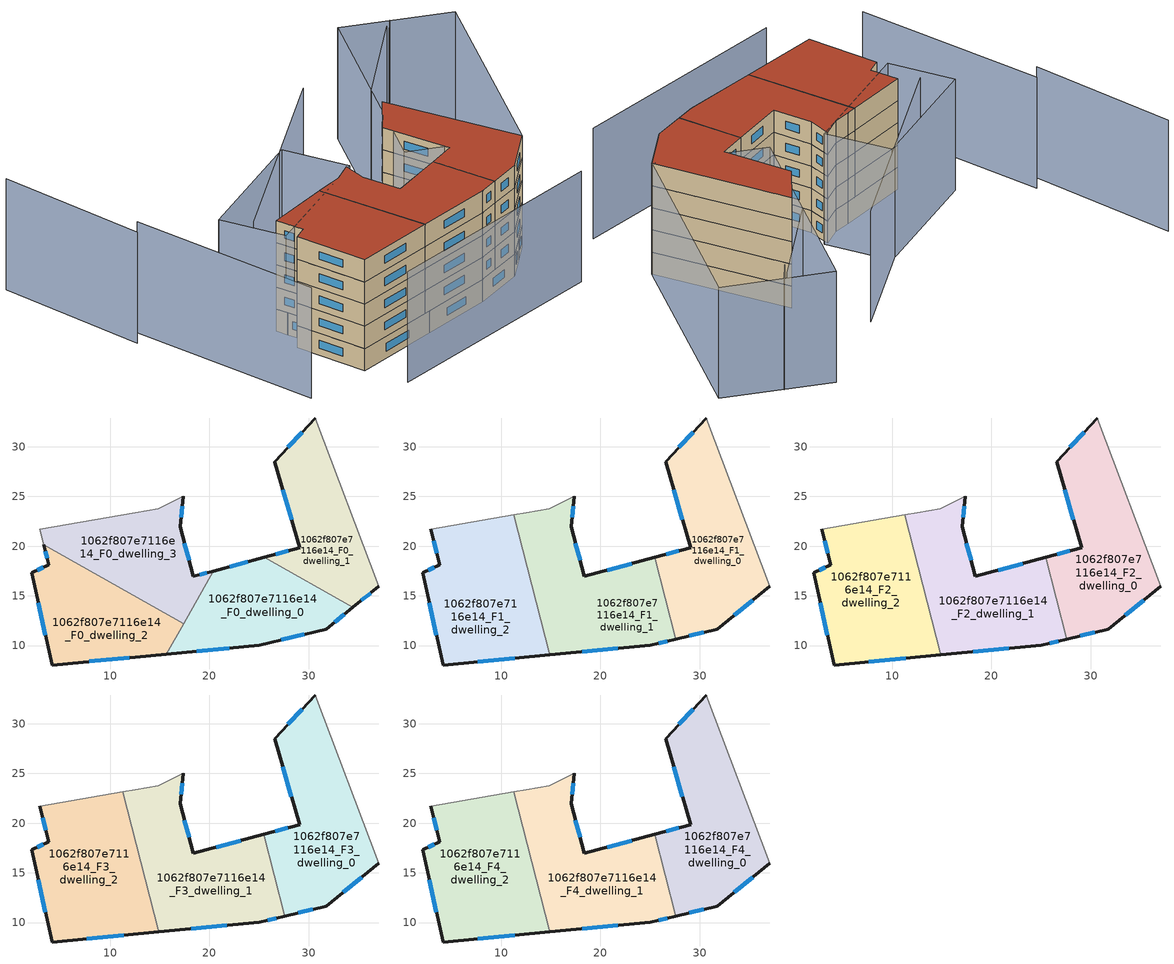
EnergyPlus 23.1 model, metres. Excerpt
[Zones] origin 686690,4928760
1062f807e7116e14_F0_dwelling_0
 floor ground (EU_floor_Construction): 34.44,13.85 31.74,11.65 25.03,10.04 15.67,9.14 20.39,17.5 25.52,18.88 z0
 wall outside (EU_wall_Construction): 25.52,18.88 20.39,17.5 / 15.67,9.14 25.03,10.04 31.74,11.65 34.44,13.85 z0:3
 wall to 1062f807e7116e14_F0_dwelling_1 (EU_wall_Construction): 34.44,13.85 25.52,18.88 z0:3
 wall to 1062f807e7116e14_F0_dwelling_3 (EU_wall_Construction): 20.39,17.5 17.4,12.21 z0:3
 wall to 1062f807e7116e14_F0_dwelling_2 (EU_wall_Construction): 17.4,12.21 15.67,9.14 z0:3
 window (EU_Window_Construction): 23.85,18.43 22.05,17.95 / 32.62,12.36 33.56,13.13 / 27.21,10.56 29.56,11.13 / 18.72,9.43 21.99,9.75 z0.98:2.02
1062f807e7116e14_F0_dwelling_1
 floor ground (EU_floor_Construction): 30.64,32.9 37.06,15.98 34.44,13.85 25.52,18.88 29.07,19.84 26.57,28.47 26.56,28.51 z0
 wall outside (EU_wall_Construction): 30.64,32.9 26.56,28.51 26.57,28.47 29.07,19.84 25.52,18.88 / 34.44,13.85 37.06,15.98 z0:3
 wall adiabatic (EU_wall_Construction): 37.06,15.98 30.64,32.9 z0:3
 window (EU_Window_Construction): 27.91,19.53 26.67,19.19 / 27.39,25.66 28.26,22.65 / 29.31,31.47 27.89,29.94 / 35.29,14.54 36.21,15.29 z0.98:2.02
1062f807e7116e14_F0_dwelling_2
 floor ground (EU_floor_Construction): 17.4,12.21 15.67,9.14 4.17,8.04 2.09,17.31 3.84,18.13 3.31,20.15 z0
 wall outside (EU_wall_Construction): 3.31,20.15 3.84,18.13 2.09,17.31 4.17,8.04 15.67,9.14 z0:3
 wall to 1062f807e7116e14_F0_dwelling_3 (EU_wall_Construction): 17.4,12.21 3.31,20.15 z0:3
 window (EU_Window_Construction): 3.27,17.86 2.66,17.58 / 3.48,19.5 3.67,18.79 / 7.91,8.4 11.93,8.78 / 2.77,14.3 3.49,11.06 z0.98:2.02
1062f807e7116e14_F0_dwelling_3
 floor ground (EU_floor_Construction): 17.35,25.01 17.05,21.93 18.39,16.96 20.39,17.5 17.4,12.21 3.31,20.15 2.9,21.7 12.53,23.39 14.86,23.74 z0
 wall outside (EU_wall_Construction): 20.39,17.5 18.39,16.96 17.05,21.93 17.35,25.01 z0:3
 wall adiabatic (EU_wall_Construction): 17.35,25.01 14.86,23.74 12.53,23.39 2.9,21.7 3.31,20.15 z0:3
 window (EU_Window_Construction): 19.74,17.32 19.04,17.13 / 17.15,22.93 17.25,24.01 / 17.96,18.58 17.49,20.31 z0.98:2.02
1062f807e7116e14_F1_dwelling_0
 floor to 1062f807e7116e14_F0_dwelling_1 (EU_floor_Construction): 30.64,32.9 37.06,15.98 34.44,13.85 25.52,18.88 29.07,19.84 26.57,28.47 26.56,28.51 z3
 floor to 1062f807e7116e14_F0_dwelling_0 (EU_floor_Construction): 34.44,13.85 31.74,11.65 27.56,10.65 25.47,18.87 25.52,18.88 z3
 wall outside (EU_wall_Construction): 27.56,10.65 31.74,11.65 37.06,15.98 / 30.64,32.9 26.56,28.51 29.07,19.84 25.47,18.87 z3:6
 wall to 1062f807e7116e14_F1_dwelling_1 (EU_wall_Construction): 25.47,18.87 27.56,10.65 z3:6
 wall adiabatic (EU_wall_Construction): 37.06,15.98 30.64,32.9 z3:6
 window (EU_Window_Construction): 33.47,13.06 35.33,14.57 / 28.92,10.97 30.38,11.32 / 27.9,19.52 26.64,19.18 / 27.38,25.69 28.25,22.66 / 29.31,31.47 27.89,29.94 z3.98:5.02
1062f807e7116e14_F1_dwelling_1
 floor to 1062f807e7116e14_F0_dwelling_0 (EU_floor_Construction): 25.47,18.87 27.56,10.65 25.03,10.04 15.67,9.14 20.38,17.5 z3
 floor to 1062f807e7116e14_F0_dwelling_3 (EU_floor_Construction): 17.35,25.01 17.05,21.93 18.39,16.96 20.38,17.5 17.4,12.21 13.52,14.4 11.28,23.17 12.53,23.39 14.86,23.74 z3
 floor to 1062f807e7116e14_F0_dwelling_2 (EU_floor_Construction): 17.4,12.21 15.67,9.14 14.87,9.07 13.52,14.4 z3
 wall outside (EU_wall_Construction): 25.47,18.87 18.39,16.96 17.05,21.93 17.35,25.01 / 14.87,9.07 25.03,10.04 27.56,10.65 z3:6
 wall to 1062f807e7116e14_F1_dwelling_2 (EU_wall_Construction): 11.28,23.17 14.87,9.07 z3:6
 wall adiabatic (EU_wall_Construction): 17.35,25.01 14.86,23.74 12.53,23.39 11.28,23.17 z3:6
 window (EU_Window_Construction): 23.17,18.25 20.69,17.58 / 25.85,10.24 26.74,10.45 / 18.18,9.38 21.73,9.72 / 17.15,22.93 17.25,24.01 / 17.96,18.58 17.49,20.31 z3.98:5.02
1062f807e7116e14_F1_dwelling_2
 floor to 1062f807e7116e14_F0_dwelling_2 (EU_floor_Construction): 13.52,14.4 14.87,9.07 4.17,8.04 2.09,17.31 3.84,18.13 3.31,20.15 z3
 floor to 1062f807e7116e14_F0_dwelling_3 (EU_floor_Construction): 11.28,23.17 13.52,14.4 3.31,20.15 2.9,21.7 z3
 wall outside (EU_wall_Construction): 2.9,21.7 3.84,18.13 2.09,17.31 4.17,8.04 14.87,9.07 z3:6
 wall adiabatic (EU_wall_Construction): 11.28,23.17 2.9,21.7 z3:6
 window (EU_Window_Construction): 7.65,8.37 11.39,8.73 / 2.77,14.3 3.49,11.06 / 3.27,17.86 2.66,17.58 / 3.21,20.54 3.54,19.29 z3.98:5.02
1062f807e7116e14_F2_dwelling_0
 floor to 1062f807e7116e14_F1_dwelling_0 (EU_floor_Construction): 30.64,32.9 37.06,15.98 31.74,11.65 27.56,10.65 25.47,18.87 29.07,19.84 26.56,28.51 z6
 wall outside (EU_wall_Construction): 27.56,10.65 31.74,11.65 37.06,15.98 / 30.64,32.9 26.56,28.51 29.07,19.84 25.47,18.87 z6:9
 wall to 1062f807e7116e14_F2_dwelling_1 (EU_wall_Construction): 25.47,18.87 27.56,10.65 z6:9
 wall adiabatic (EU_wall_Construction): 37.06,15.98 30.64,32.9 z6:9
 window (EU_Window_Construction): 33.47,13.06 35.33,14.57 / 28.92,10.97 30.38,11.32 / 27.9,19.52 26.64,19.18 / 27.38,25.69 28.25,22.66 / 29.31,31.47 27.89,29.94 z6.98:8.02
1062f807e7116e14_F2_dwelling_1
 floor to 1062f807e7116e14_F1_dwelling_1 (EU_floor_Construction): 25.47,18.87 27.56,10.65 25.03,10.04 14.87,9.07 11.28,23.17 12.53,23.39 14.86,23.74 17.35,25.01 17.05,21.93 18.39,16.96 z6
 wall outside (EU_wall_Construction): 25.47,18.87 18.39,16.96 17.05,21.93 17.35,25.01 / 14.87,9.07 25.03,10.04 27.56,10.65 z6:9
 wall to 1062f807e7116e14_F2_dwelling_2 (EU_wall_Construction): 11.28,23.17 14.87,9.07 z6:9
 wall adiabatic (EU_wall_Construction): 17.35,25.01 14.86,23.74 12.53,23.39 11.28,23.17 z6:9
 window (EU_Window_Construction): 23.17,18.25 20.69,17.58 / 25.85,10.24 26.74,10.45 / 18.18,9.38 21.73,9.72 / 17.15,22.93 17.25,24.01 / 17.96,18.58 17.49,20.31 z6.98:8.02
1062f807e7116e14_F2_dwelling_2
 floor to 1062f807e7116e14_F1_dwelling_2 (EU_floor_Construction): 11.28,23.17 14.87,9.07 4.17,8.04 2.09,17.31 3.84,18.13 2.9,21.7 z6
 wall outside (EU_wall_Construction): 2.9,21.7 3.84,18.13 2.09,17.31 4.17,8.04 14.87,9.07 z6:9
 wall adiabatic (EU_wall_Construction): 11.28,23.17 2.9,21.7 z6:9
 window (EU_Window_Construction): 7.65,8.37 11.39,8.73 / 2.77,14.3 3.49,11.06 / 3.27,17.86 2.66,17.58 / 3.21,20.54 3.54,19.29 z6.98:8.02
1062f807e7116e14_F3_dwelling_0
 floor to 1062f807e7116e14_F2_dwelling_0 (EU_floor_Construction): 30.64,32.9 37.06,15.98 31.74,11.65 27.56,10.65 25.47,18.87 29.07,19.84 26.56,28.51 z9
 wall outside (EU_wall_Construction): 27.56,10.65 31.74,11.65 37.06,15.98 / 30.64,32.9 26.56,28.51 29.07,19.84 25.47,18.87 z9:12
 wall to 1062f807e7116e14_F3_dwelling_1 (EU_wall_Construction): 25.47,18.87 27.56,10.65 z9:12
 wall adiabatic (EU_wall_Construction): 37.06,15.98 30.64,32.9 z9:12
 window (EU_Window_Construction): 33.47,13.06 35.33,14.57 / 28.92,10.97 30.38,11.32 / 27.9,19.52 26.64,19.18 / 27.38,25.69 28.25,22.66 / 29.31,31.47 27.89,29.94 z9.98:11.02
1062f807e7116e14_F3_dwelling_1
 floor to 1062f807e7116e14_F2_dwelling_1 (EU_floor_Construction): 25.47,18.87 27.56,10.65 25.03,10.04 14.87,9.07 11.28,23.17 12.53,23.39 14.86,23.74 17.35,25.01 17.05,21.93 18.39,16.96 z9
 wall outside (EU_wall_Construction): 25.47,18.87 18.39,16.96 17.05,21.93 17.35,25.01 / 14.87,9.07 25.03,10.04 27.56,10.65 z9:12
 wall to 1062f807e7116e14_F3_dwelling_2 (EU_wall_Construction): 11.28,23.17 14.87,9.07 z9:12
 wall adiabatic (EU_wall_Construction): 17.35,25.01 14.86,23.74 12.53,23.39 11.28,23.17 z9:12
 window (EU_Window_Construction): 23.17,18.25 20.69,17.58 / 25.85,10.24 26.74,10.45 / 18.18,9.38 21.73,9.72 / 17.15,22.93 17.25,24.01 / 17.96,18.58 17.49,20.31 z9.98:11.02
1062f807e7116e14_F3_dwelling_2
 floor to 1062f807e7116e14_F2_dwelling_2 (EU_floor_Construction): 11.28,23.17 14.87,9.07 4.17,8.04 2.09,17.31 3.84,18.13 2.9,21.7 z9
 wall outside (EU_wall_Construction): 2.9,21.7 3.84,18.13 2.09,17.31 4.17,8.04 14.87,9.07 z9:12
 wall adiabatic (EU_wall_Construction): 11.28,23.17 2.9,21.7 z9:12
 window (EU_Window_Construction): 7.65,8.37 11.39,8.73 / 2.77,14.3 3.49,11.06 / 3.27,17.86 2.66,17.58 / 3.21,20.54 3.54,19.29 z9.98:11.02
1062f807e7116e14_F4_dwelling_0
 floor to 1062f807e7116e14_F3_dwelling_0 (EU_floor_Construction): 30.64,32.9 37.06,15.98 31.74,11.65 27.56,10.65 25.47,18.87 29.07,19.84 26.56,28.51 z12
 wall outside (EU_wall_Construction): 27.56,10.65 31.74,11.65 37.06,15.98 / 30.64,32.9 26.56,28.51 29.07,19.84 25.47,18.87 z12:15
 wall to 1062f807e7116e14_F4_dwelling_1 (EU_wall_Construction): 25.47,18.87 27.56,10.65 z12:15
 wall adiabatic (EU_wall_Construction): 37.06,15.98 30.64,32.9 z12:15
 window (EU_Window_Construction): 33.47,13.06 35.33,14.57 / 28.92,10.97 30.38,11.32 / 27.9,19.52 26.64,19.18 / 27.38,25.69 28.25,22.66 / 29.31,31.47 27.89,29.94 z12.98:14.02
 roof outside (EU_roof_Construction): 37.06,15.98 30.64,32.9 26.56,28.51 29.07,19.84 25.47,18.87 27.56,10.65 31.74,11.65 z15
1062f807e7116e14_F4_dwelling_1
 floor to 1062f807e7116e14_F3_dwelling_1 (EU_floor_Construction): 25.47,18.87 27.56,10.65 25.03,10.04 14.87,9.07 11.28,23.17 12.53,23.39 14.86,23.74 17.35,25.01 17.05,21.93 18.39,16.96 z12
 wall outside (EU_wall_Construction): 25.47,18.87 18.39,16.96 17.05,21.93 17.35,25.01 / 14.87,9.07 25.03,10.04 27.56,10.65 z12:15
 wall to 1062f807e7116e14_F4_dwelling_2 (EU_wall_Construction): 11.28,23.17 14.87,9.07 z12:15
 wall adiabatic (EU_wall_Construction): 17.35,25.01 14.86,23.74 12.53,23.39 11.28,23.17 z12:15
 window (EU_Window_Construction): 23.17,18.25 20.69,17.58 / 25.85,10.24 26.74,10.45 / 18.18,9.38 21.73,9.72 / 17.15,22.93 17.25,24.01 / 17.96,18.58 17.49,20.31 z12.98:14.02
 roof outside (EU_roof_Construction): 27.56,10.65 25.47,18.87 18.39,16.96 17.05,21.93 17.35,25.01 14.86,23.74 12.53,23.39 11.28,23.17 14.87,9.07 25.03,10.04 z15
1062f807e7116e14_F4_dwelling_2
 floor to 1062f807e7116e14_F3_dwelling_2 (EU_floor_Construction): 11.28,23.17 14.87,9.07 4.17,8.04 2.09,17.31 3.84,18.13 2.9,21.7 z12
 wall outside (EU_wall_Construction): 2.9,21.7 3.84,18.13 2.09,17.31 4.17,8.04 14.87,9.07 z12:15
 wall adiabatic (EU_wall_Construction): 11.28,23.17 2.9,21.7 z12:15
 window (EU_Window_Construction): 7.65,8.37 11.39,8.73 / 2.77,14.3 3.49,11.06 / 3.27,17.86 2.66,17.58 / 3.21,20.54 3.54,19.29 z12.98:14.02
 roof outside (EU_roof_Construction): 14.87,9.07 11.28,23.17 2.9,21.7 3.84,18.13 2.09,17.31 4.17,8.04 z15
shading: 5.94,2.69 36.42,5.39 / 26.16,41.46 0.85,23.34 / 44.14,45.72 41.86,43.47 / 42.96,45 31.46,35.57 / -8.99,32.64 -4.73,7.78 / -13.27,50.33 -10.61,30.94 / -1.83,26.42 14.57,32.95 / 14.57,32.95 17.78,24.91 / 17.78,24.91 1.38,18.37 / 1.38,18.37 -1.83,26.42 / 51.06,41.91 37.06,15.98 / 37.06,15.98 24.53,22.74 / 24.53,22.74 38.54,48.68 / 38.54,48.68 51.06,41.91 z0:15
[Building]
EU S2 Campaign: North Axis=0; Terrain=City; Solar Distribution=FullExterior
[Site:Location]
Bologna: Latitude=44.5; Longitude=11.25; Time Zone=1; Elevation=37
[SizingPeriod:WeatherFileDays]
AnnualSizingPeriod: Begin Month=1; Begin Day of Month=1; End Month=12; End Day of Month=31; Day of Week for Start Day=Monday; Use Weather File Daylight Saving Period=No; Use Weather File Rain and Snow Indicators=No
[MATERIAL]
EU_InternalMass_Material: Roughness=MediumRough; Thickness=0.1; Conductivity=1; Density=1800; Specific Heat=900; Thermal Absorptance=0.9; Solar Absorptance=0.7; Visible Absorptance=0.7
[MATERIAL:NOMASS] Roughness=MediumRough; Thermal Absorptance=0.9; Solar Absorptance=0.7; Visible Absorptance=0.7
Name | Thermal Resistance
EU_wall_NoMass | 0.905828
EU_roof_NoMass | 0.37593
EU_floor_NoMass | 0.67114
[WINDOWMATERIAL:SIMPLEGLAZINGSYSTEM]
EU_Window_SimpleGlazing: UFactor=4.52486; Solar Heat Gain Coefficient=0.85; Visible Transmittance=0.85
[CONSTRUCTION]
EU_wall_Construction: EU_wall_NoMass
EU_roof_Construction: EU_roof_NoMass
EU_floor_Construction: EU_floor_NoMass
EU_InternalMass_Construction: EU_InternalMass_Material
EU_Window_Construction: EU_Window_SimpleGlazing
[ZONE] Type=1; Multiplier=1; Ceiling Height=autocalculate; Floor Area=autocalculate; Part of Total Floor Area=Yes
Name | Volume
1062f807e7116e14_F0_dwelling_0 | 315.589
1062f807e7116e14_F1_dwelling_0; 1062f807e7116e14_F2_dwelling_0; 1062f807e7116e14_F3_dwelling_0; 1062f807e7116e14_F4_dwelling_0 | 420.787
1062f807e7116e14_F0_dwelling_1 | 315.6
1062f807e7116e14_F1_dwelling_1; 1062f807e7116e14_F2_dwelling_1; 1062f807e7116e14_F3_dwelling_1; 1062f807e7116e14_F4_dwelling_1 | 420.801
1062f807e7116e14_F0_dwelling_2 | 315.606
1062f807e7116e14_F1_dwelling_2; 1062f807e7116e14_F2_dwelling_2; 1062f807e7116e14_F3_dwelling_2; 1062f807e7116e14_F4_dwelling_2 | 420.798
1062f807e7116e14_F0_dwelling_3 | 315.587
[INTERNALMASS] Construction=EU_InternalMass_Construction
Name | Zone or ZoneList | Surface Area
1062f807e7116e14_F0_dwelling_0_EU_InternalMass | 1062f807e7116e14_F0_dwelling_0 | 105.196
1062f807e7116e14_F0_dwelling_1_EU_InternalMass | 1062f807e7116e14_F0_dwelling_1 | 105.201
1062f807e7116e14_F0_dwelling_2_EU_InternalMass | 1062f807e7116e14_F0_dwelling_2 | 105.202
1062f807e7116e14_F0_dwelling_3_EU_InternalMass | 1062f807e7116e14_F0_dwelling_3 | 105.196
1062f807e7116e14_F1_dwelling_0_EU_InternalMass | 1062f807e7116e14_F1_dwelling_0 | 140.262
1062f807e7116e14_F1_dwelling_1_EU_InternalMass | 1062f807e7116e14_F1_dwelling_1 | 140.267
1062f807e7116e14_F1_dwelling_2_EU_InternalMass | 1062f807e7116e14_F1_dwelling_2 | 140.266
1062f807e7116e14_F2_dwelling_0_EU_InternalMass | 1062f807e7116e14_F2_dwelling_0 | 140.262
1062f807e7116e14_F2_dwelling_1_EU_InternalMass | 1062f807e7116e14_F2_dwelling_1 | 140.267
1062f807e7116e14_F2_dwelling_2_EU_InternalMass | 1062f807e7116e14_F2_dwelling_2 | 140.266
1062f807e7116e14_F3_dwelling_0_EU_InternalMass | 1062f807e7116e14_F3_dwelling_0 | 140.262
1062f807e7116e14_F3_dwelling_1_EU_InternalMass | 1062f807e7116e14_F3_dwelling_1 | 140.267
1062f807e7116e14_F3_dwelling_2_EU_InternalMass | 1062f807e7116e14_F3_dwelling_2 | 140.266
1062f807e7116e14_F4_dwelling_0_EU_InternalMass | 1062f807e7116e14_F4_dwelling_0 | 140.262
1062f807e7116e14_F4_dwelling_1_EU_InternalMass | 1062f807e7116e14_F4_dwelling_1 | 140.267
1062f807e7116e14_F4_dwelling_2_EU_InternalMass | 1062f807e7116e14_F4_dwelling_2 | 140.266
[OTHEREQUIPMENT] Fuel Type=Electricity; Design Level Calculation Method=Watts/Area; Power per Zone Floor Area=1; Fraction Latent=0; Fraction Radiant=0; Fraction Lost=0; Carbon Dioxide Generation Rate=0; EndUse Subcategory=EU_Step8_InternalGains
Name | Zone or ZoneList or Space or SpaceList | Schedule
EU_Step8_InternalGain_1062f807e7116e14_F0_dwelling_0_f000 | 1062f807e7116e14_F0_dwelling_0 | EU_Step8_GainSchedule_1062f807e7116e14_F0_dwelling_0_f000
EU_Step8_InternalGain_1062f807e7116e14_F0_dwelling_1_f000 | 1062f807e7116e14_F0_dwelling_1 | EU_Step8_GainSchedule_1062f807e7116e14_F0_dwelling_1_f000
EU_Step8_InternalGain_1062f807e7116e14_F0_dwelling_2_f000 | 1062f807e7116e14_F0_dwelling_2 | EU_Step8_GainSchedule_1062f807e7116e14_F0_dwelling_2_f000
EU_Step8_InternalGain_1062f807e7116e14_F0_dwelling_3_f000 | 1062f807e7116e14_F0_dwelling_3 | EU_Step8_GainSchedule_1062f807e7116e14_F0_dwelling_3_f000
EU_Step8_InternalGain_1062f807e7116e14_F1_dwelling_0_f000 | 1062f807e7116e14_F1_dwelling_0 | EU_Step8_GainSchedule_1062f807e7116e14_F1_dwelling_0_f000
EU_Step8_InternalGain_1062f807e7116e14_F1_dwelling_1_f000 | 1062f807e7116e14_F1_dwelling_1 | EU_Step8_GainSchedule_1062f807e7116e14_F1_dwelling_1_f000
EU_Step8_InternalGain_1062f807e7116e14_F1_dwelling_2_f000 | 1062f807e7116e14_F1_dwelling_2 | EU_Step8_GainSchedule_1062f807e7116e14_F1_dwelling_2_f000
EU_Step8_InternalGain_1062f807e7116e14_F2_dwelling_0_f000 | 1062f807e7116e14_F2_dwelling_0 | EU_Step8_GainSchedule_1062f807e7116e14_F2_dwelling_0_f000
EU_Step8_InternalGain_1062f807e7116e14_F2_dwelling_1_f000 | 1062f807e7116e14_F2_dwelling_1 | EU_Step8_GainSchedule_1062f807e7116e14_F2_dwelling_1_f000
EU_Step8_InternalGain_1062f807e7116e14_F2_dwelling_2_f000 | 1062f807e7116e14_F2_dwelling_2 | EU_Step8_GainSchedule_1062f807e7116e14_F2_dwelling_2_f000
EU_Step8_InternalGain_1062f807e7116e14_F3_dwelling_0_f000 | 1062f807e7116e14_F3_dwelling_0 | EU_Step8_GainSchedule_1062f807e7116e14_F3_dwelling_0_f000
EU_Step8_InternalGain_1062f807e7116e14_F3_dwelling_1_f000 | 1062f807e7116e14_F3_dwelling_1 | EU_Step8_GainSchedule_1062f807e7116e14_F3_dwelling_1_f000
EU_Step8_InternalGain_1062f807e7116e14_F3_dwelling_2_f000 | 1062f807e7116e14_F3_dwelling_2 | EU_Step8_GainSchedule_1062f807e7116e14_F3_dwelling_2_f000
EU_Step8_InternalGain_1062f807e7116e14_F4_dwelling_0_f000 | 1062f807e7116e14_F4_dwelling_0 | EU_Step8_GainSchedule_1062f807e7116e14_F4_dwelling_0_f000
EU_Step8_InternalGain_1062f807e7116e14_F4_dwelling_1_f000 | 1062f807e7116e14_F4_dwelling_1 | EU_Step8_GainSchedule_1062f807e7116e14_F4_dwelling_1_f000
EU_Step8_InternalGain_1062f807e7116e14_F4_dwelling_2_f000 | 1062f807e7116e14_F4_dwelling_2 | EU_Step8_GainSchedule_1062f807e7116e14_F4_dwelling_2_f000
[ZONEVENTILATION:DESIGNFLOWRATE] Schedule=EU_AlwaysOn; Design Flow Rate Calculation Method=AirChanges/Hour; Air Changes per Hour=0.73129; Ventilation Type=Natural; Fan Pressure Rise=0; Fan Total Efficiency=1; Constant Term Coefficient=1; Temperature Term Coefficient=0; Velocity Term Coefficient=0; Velocity Squared Term Coefficient=0; Minimum Indoor Temperature=-100; Maximum Indoor Temperature=100; Delta Temperature=-100; Minimum Outdoor Temperature=-100; Maximum Outdoor Temperature=100; Maximum Wind Speed=40
Name | Zone or ZoneList or Space or SpaceList
EU_ConstantAir_1062f807e7116e14_F0_dwelling_0 | 1062f807e7116e14_F0_dwelling_0
EU_ConstantAir_1062f807e7116e14_F0_dwelling_1 | 1062f807e7116e14_F0_dwelling_1
EU_ConstantAir_1062f807e7116e14_F0_dwelling_2 | 1062f807e7116e14_F0_dwelling_2
EU_ConstantAir_1062f807e7116e14_F0_dwelling_3 | 1062f807e7116e14_F0_dwelling_3
EU_ConstantAir_1062f807e7116e14_F1_dwelling_0 | 1062f807e7116e14_F1_dwelling_0
EU_ConstantAir_1062f807e7116e14_F1_dwelling_1 | 1062f807e7116e14_F1_dwelling_1
EU_ConstantAir_1062f807e7116e14_F1_dwelling_2 | 1062f807e7116e14_F1_dwelling_2
EU_ConstantAir_1062f807e7116e14_F2_dwelling_0 | 1062f807e7116e14_F2_dwelling_0
EU_ConstantAir_1062f807e7116e14_F2_dwelling_1 | 1062f807e7116e14_F2_dwelling_1
EU_ConstantAir_1062f807e7116e14_F2_dwelling_2 | 1062f807e7116e14_F2_dwelling_2
EU_ConstantAir_1062f807e7116e14_F3_dwelling_0 | 1062f807e7116e14_F3_dwelling_0
EU_ConstantAir_1062f807e7116e14_F3_dwelling_1 | 1062f807e7116e14_F3_dwelling_1
EU_ConstantAir_1062f807e7116e14_F3_dwelling_2 | 1062f807e7116e14_F3_dwelling_2
EU_ConstantAir_1062f807e7116e14_F4_dwelling_0 | 1062f807e7116e14_F4_dwelling_0
EU_ConstantAir_1062f807e7116e14_F4_dwelling_1 | 1062f807e7116e14_F4_dwelling_1
EU_ConstantAir_1062f807e7116e14_F4_dwelling_2 | 1062f807e7116e14_F4_dwelling_2
[HVACTEMPLATE:THERMOSTAT] Constant Heating Setpoint=20; Constant Cooling Setpoint=50
EU_HeatOnly_1062f807e7116e14_F0_dwelling_0; EU_HeatOnly_1062f807e7116e14_F0_dwelling_1; EU_HeatOnly_1062f807e7116e14_F0_dwelling_2; EU_HeatOnly_1062f807e7116e14_F0_dwelling_3; EU_HeatOnly_1062f807e7116e14_F1_dwelling_0; EU_HeatOnly_1062f807e7116e14_F1_dwelling_1; EU_HeatOnly_1062f807e7116e14_F1_dwelling_2; EU_HeatOnly_1062f807e7116e14_F2_dwelling_0; EU_HeatOnly_1062f807e7116e14_F2_dwelling_1; EU_HeatOnly_1062f807e7116e14_F2_dwelling_2; EU_HeatOnly_1062f807e7116e14_F3_dwelling_0; EU_HeatOnly_1062f807e7116e14_F3_dwelling_1; EU_HeatOnly_1062f807e7116e14_F3_dwelling_2; EU_HeatOnly_1062f807e7116e14_F4_dwelling_0; EU_HeatOnly_1062f807e7116e14_F4_dwelling_1; EU_HeatOnly_1062f807e7116e14_F4_dwelling_2
[HVACTEMPLATE:ZONE:IDEALLOADSAIRSYSTEM] System Availability Schedule=EU_AlwaysOn; Maximum Heating Supply Air Temperature=50; Minimum Cooling Supply Air Temperature=13; Maximum Heating Supply Air Humidity Ratio=0.0156; Minimum Cooling Supply Air Humidity Ratio=0.0077; Heating Limit=NoLimit; Cooling Limit=NoLimit; Heating Availability Schedule=EU_AlwaysOn; Cooling Availability Schedule=EU_CoolingOff; Dehumidification Control Type=ConstantSensibleHeatRatio; Cooling Sensible Heat Ratio=0.7; Dehumidification Setpoint=60; Humidification Control Type=None; Humidification Setpoint=30; Outdoor Air Method=None; Outdoor Air Flow Rate per Person=0.00944; Outdoor Air Flow Rate per Zone Floor Area=0; Outdoor Air Flow Rate per Zone=0; Demand Controlled Ventilation Type=None; Outdoor Air Economizer Type=NoEconomizer; Heat Recovery Type=None; Sensible Heat Recovery Effectiveness=0.7; Latent Heat Recovery Effectiveness=0.65
Name | Template Thermostat
1062f807e7116e14_F0_dwelling_0 | EU_HeatOnly_1062f807e7116e14_F0_dwelling_0
1062f807e7116e14_F0_dwelling_1 | EU_HeatOnly_1062f807e7116e14_F0_dwelling_1
1062f807e7116e14_F0_dwelling_2 | EU_HeatOnly_1062f807e7116e14_F0_dwelling_2
1062f807e7116e14_F0_dwelling_3 | EU_HeatOnly_1062f807e7116e14_F0_dwelling_3
1062f807e7116e14_F1_dwelling_0 | EU_HeatOnly_1062f807e7116e14_F1_dwelling_0
1062f807e7116e14_F1_dwelling_1 | EU_HeatOnly_1062f807e7116e14_F1_dwelling_1
1062f807e7116e14_F1_dwelling_2 | EU_HeatOnly_1062f807e7116e14_F1_dwelling_2
1062f807e7116e14_F2_dwelling_0 | EU_HeatOnly_1062f807e7116e14_F2_dwelling_0
1062f807e7116e14_F2_dwelling_1 | EU_HeatOnly_1062f807e7116e14_F2_dwelling_1
1062f807e7116e14_F2_dwelling_2 | EU_HeatOnly_1062f807e7116e14_F2_dwelling_2
1062f807e7116e14_F3_dwelling_0 | EU_HeatOnly_1062f807e7116e14_F3_dwelling_0
1062f807e7116e14_F3_dwelling_1 | EU_HeatOnly_1062f807e7116e14_F3_dwelling_1
1062f807e7116e14_F3_dwelling_2 | EU_HeatOnly_1062f807e7116e14_F3_dwelling_2
1062f807e7116e14_F4_dwelling_0 | EU_HeatOnly_1062f807e7116e14_F4_dwelling_0
1062f807e7116e14_F4_dwelling_1 | EU_HeatOnly_1062f807e7116e14_F4_dwelling_1
1062f807e7116e14_F4_dwelling_2 | EU_HeatOnly_1062f807e7116e14_F4_dwelling_2
[SIZING:ZONE] Zone Cooling Design Supply Air Temperature Input Method=SupplyAirTemperature; Zone Cooling Design Supply Air Temperature=13; Zone Heating Design Supply Air Temperature Input Method=SupplyAirTemperature; Zone Heating Design Supply Air Temperature=50; Zone Cooling Design Supply Air Humidity Ratio=0.008; Zone Heating Design Supply Air Humidity Ratio=0.008; Cooling Design Air Flow Method=DesignDay; Cooling Design Air Flow Rate=0; Cooling Minimum Air Flow per Zone Floor Area=0.000762; Cooling Minimum Air Flow=0; Cooling Minimum Air Flow Fraction=0.2; Heating Design Air Flow Method=DesignDay; Heating Design Air Flow Rate=0; Heating Maximum Air Flow per Zone Floor Area=0.002032; Heating Maximum Air Flow=0.141576; Heating Maximum Air Flow Fraction=0.3; Account for Dedicated Outdoor Air System=No; Dedicated Outdoor Air System Control Strategy=NeutralSupplyAir; Dedicated Outdoor Air Low Setpoint Temperature for Design=autosize; Dedicated Outdoor Air High Setpoint Temperature for Design=autosize; Zone Load Sizing Method=Sensible Load Only No Latent Load; Zone Latent Cooling Design Supply Air Humidity Ratio Input Method=HumidityRatioDifference; Zone Cooling Design Supply Air Humidity Ratio Difference=0.005; Zone Latent Heating Design Supply Air Humidity Ratio Input Method=HumidityRatioDifference; Zone Humidification Design Supply Air Humidity Ratio Difference=0.005
1062f807e7116e14_F0_dwelling_0; 1062f807e7116e14_F0_dwelling_1; 1062f807e7116e14_F0_dwelling_2; 1062f807e7116e14_F0_dwelling_3; 1062f807e7116e14_F1_dwelling_0; 1062f807e7116e14_F1_dwelling_1; 1062f807e7116e14_F1_dwelling_2; 1062f807e7116e14_F2_dwelling_0; 1062f807e7116e14_F2_dwelling_1; 1062f807e7116e14_F2_dwelling_2; 1062f807e7116e14_F3_dwelling_0; 1062f807e7116e14_F3_dwelling_1; 1062f807e7116e14_F3_dwelling_2; 1062f807e7116e14_F4_dwelling_0; 1062f807e7116e14_F4_dwelling_1; 1062f807e7116e14_F4_dwelling_2
[SCHEDULE:CONSTANT]
Name | Hourly Value
EU_AlwaysOn | 1
EU_CoolingOff | 0
[SCHEDULE:FILE] Column Number=1; Rows to Skip at Top=0; Number of Hours of Data=8760; Column Separator=Comma; Interpolate to Timestep=No; Minutes per Item=60; Adjust Schedule for Daylight Savings=Yes
Name | File
EU_Step8_GainSchedule_1062f807e7116e14_F0_dwelling_0_f000 | ../../schedules/1062f807e7116e14/1062f807e7116e14_F0_dwelling_0_f000_gain.csv
EU_Step8_GainSchedule_1062f807e7116e14_F0_dwelling_1_f000 | ../../schedules/1062f807e7116e14/1062f807e7116e14_F0_dwelling_1_f000_gain.csv
EU_Step8_GainSchedule_1062f807e7116e14_F0_dwelling_2_f000 | ../../schedules/1062f807e7116e14/1062f807e7116e14_F0_dwelling_2_f000_gain.csv
EU_Step8_GainSchedule_1062f807e7116e14_F0_dwelling_3_f000 | ../../schedules/1062f807e7116e14/1062f807e7116e14_F0_dwelling_3_f000_gain.csv
EU_Step8_GainSchedule_1062f807e7116e14_F1_dwelling_0_f000 | ../../schedules/1062f807e7116e14/1062f807e7116e14_F1_dwelling_0_f000_gain.csv
EU_Step8_GainSchedule_1062f807e7116e14_F1_dwelling_1_f000 | ../../schedules/1062f807e7116e14/1062f807e7116e14_F1_dwelling_1_f000_gain.csv
EU_Step8_GainSchedule_1062f807e7116e14_F1_dwelling_2_f000 | ../../schedules/1062f807e7116e14/1062f807e7116e14_F1_dwelling_2_f000_gain.csv
EU_Step8_GainSchedule_1062f807e7116e14_F2_dwelling_0_f000 | ../../schedules/1062f807e7116e14/1062f807e7116e14_F2_dwelling_0_f000_gain.csv
EU_Step8_GainSchedule_1062f807e7116e14_F2_dwelling_1_f000 | ../../schedules/1062f807e7116e14/1062f807e7116e14_F2_dwelling_1_f000_gain.csv
EU_Step8_GainSchedule_1062f807e7116e14_F2_dwelling_2_f000 | ../../schedules/1062f807e7116e14/1062f807e7116e14_F2_dwelling_2_f000_gain.csv
EU_Step8_GainSchedule_1062f807e7116e14_F3_dwelling_0_f000 | ../../schedules/1062f807e7116e14/1062f807e7116e14_F3_dwelling_0_f000_gain.csv
EU_Step8_GainSchedule_1062f807e7116e14_F3_dwelling_1_f000 | ../../schedules/1062f807e7116e14/1062f807e7116e14_F3_dwelling_1_f000_gain.csv
EU_Step8_GainSchedule_1062f807e7116e14_F3_dwelling_2_f000 | ../../schedules/1062f807e7116e14/1062f807e7116e14_F3_dwelling_2_f000_gain.csv
EU_Step8_GainSchedule_1062f807e7116e14_F4_dwelling_0_f000 | ../../schedules/1062f807e7116e14/1062f807e7116e14_F4_dwelling_0_f000_gain.csv
EU_Step8_GainSchedule_1062f807e7116e14_F4_dwelling_1_f000 | ../../schedules/1062f807e7116e14/1062f807e7116e14_F4_dwelling_1_f000_gain.csv
EU_Step8_GainSchedule_1062f807e7116e14_F4_dwelling_2_f000 | ../../schedules/1062f807e7116e14/1062f807e7116e14_F4_dwelling_2_f000_gain.csv
